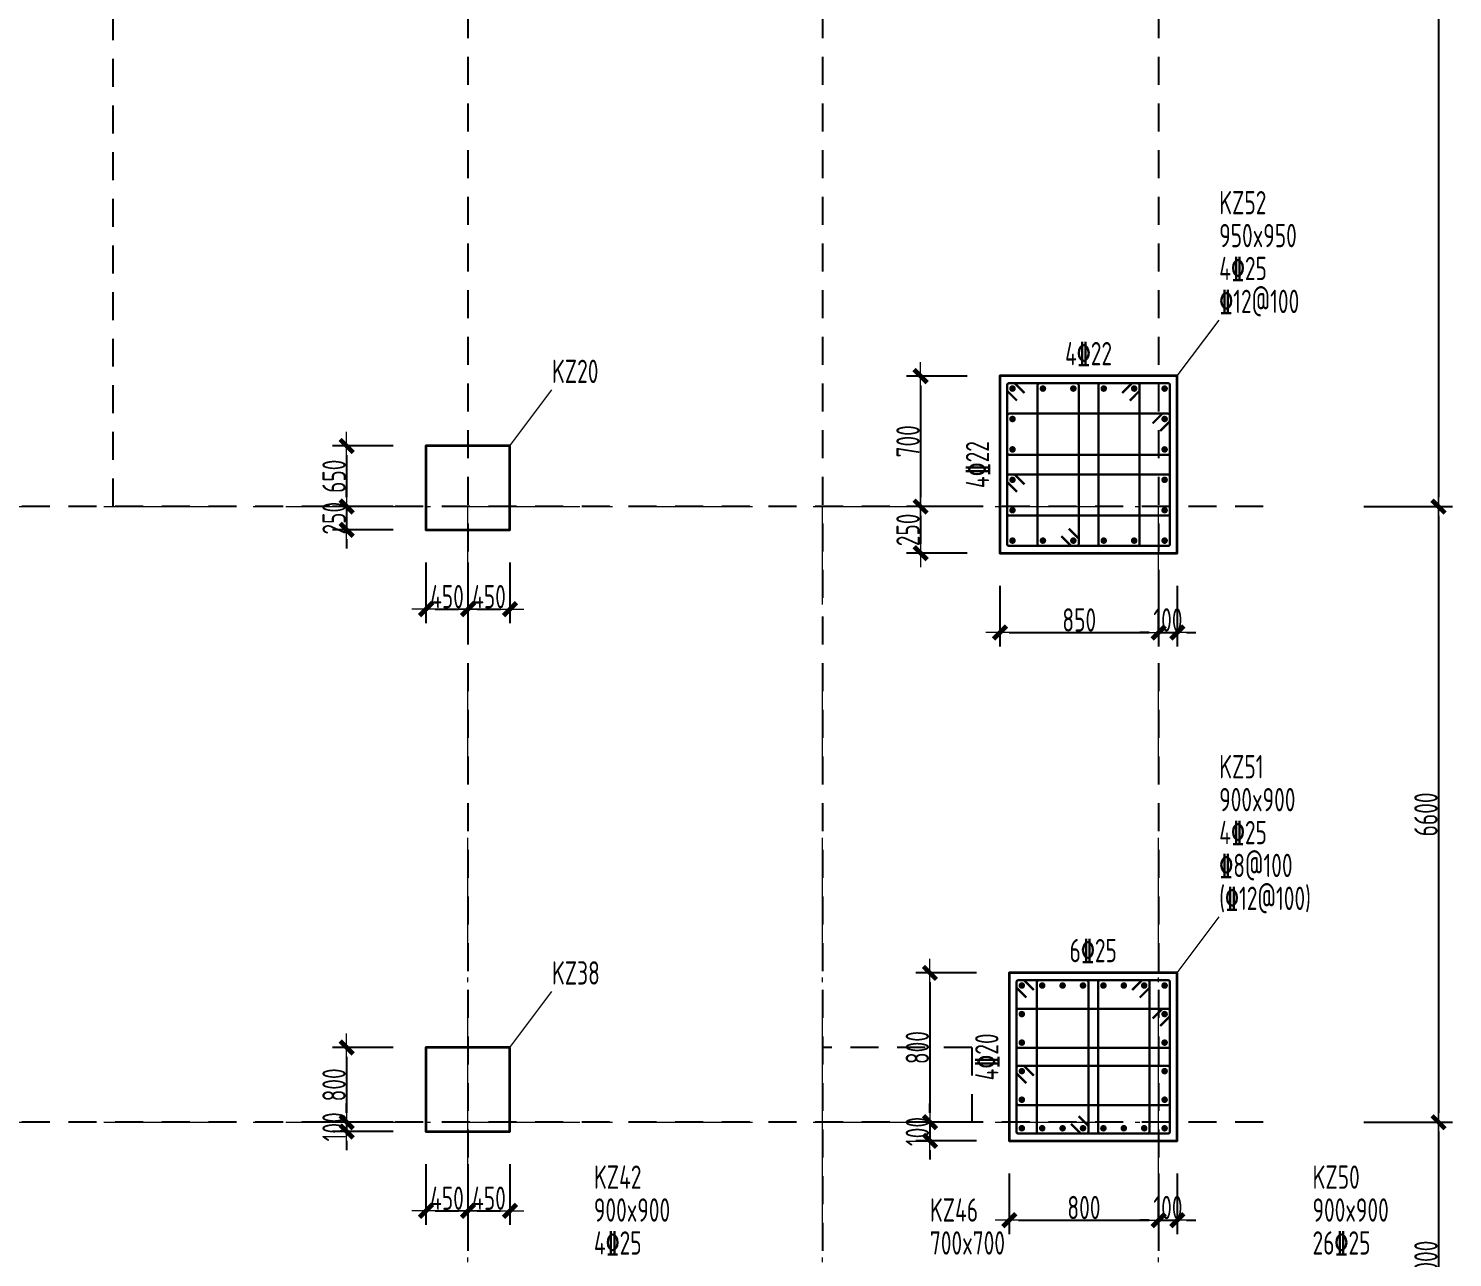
# Model space of a CAD drawing. Header units: millimetres. Extents: x 539196 to 807275, y 431843 to 1156631.
# Drawn here: x 637759 to 653018, y 796708 to 809885 of the extents above; entities that cross this region are included whole.
import ezdxf
from ezdxf.enums import TextEntityAlignment as Align

# ---------------------------------------------------------------- set-up
doc = ezdxf.new("R2010")
doc.units = ezdxf.units.MM
doc.header["$MEASUREMENT"] = 0
for name, pattern in [('DOTE', [2.42, 2, -0.2, 0.02, -0.2]), ('点划线', [1850, 1200, -300, 50, -300]), ('虚线', [500, 300, -200])]:
    doc.linetypes.add(name, pattern=pattern)
doc.layers.add('DOTE', color=1, linetype='DOTE')
for name, color, linetype, lineweight in [('柱原位标注', 7, 'Continuous', 18), ('柱尺寸标注', 3, 'Continuous', 18), ('柱标注引线', 2, 'Continuous', 18), ('柱箍筋', 1, 'Continuous', 25), ('柱纵筋', 1, 'Continuous', 70), ('柱集中标注', 2, 'Continuous', 18), ('砼柱', 2, 'Continuous', 35), ('网格', 9, '点划线', 18), ('轴线标注', 3, 'Continuous', 18)]:
    doc.layers.add(name, color=color, linetype=linetype, lineweight=lineweight)
doc.styles.add('样式 1_yjk_yjk_yjk', font='yjkeng.shx', dxfattribs={"width": 0.7, "bigfont": 'yjkchn.shx'})
doc.dimstyles.new('盈建科结构_yjk_yjk_yjk', dxfattribs={"dimscale": 100, "dimtxt": 2.5, "dimasz": 1, "dimexe": 1.5, "dimexo": 0.625, "dimgap": 0.1, "dimtad": 1, "dimdec": 0, "dimrnd": 1, "dimzin": 0, "dimdsep": 46, "dimtxsty": '样式 1_yjk_yjk_yjk', "dimblk": '_yjkbk', "dimblk1": 'ARCHTICK', "dimblk2": 'ARCHTICK', "dimcen": 0.09, "dimadec": 0, "dimazin": 0, "dimtfac": 1, "dimtdec": 4, "dimtix": 1, "dimtmove": 2, "dimatfit": 3, "dimfxl": 0, "dimtolj": 1, "dimtzin": 0, "dimarcsym": 0})

# ---------------------------------------------------------------- blocks, each defined once
blk = doc.blocks.new('_yjkbk')
blk.add_line((-1, 0), (1.5, 0))
blk.add_lwpolyline([(-0.7, -0.7, 0.5, 0.5, 0), (0.7, 0.7, 0.5, 0.5, 0)], format="xyseb")
blk = doc.blocks.new('*D1168')
at = {"layer": 'Defpoints', "color": 0}
for p in [(642018, 804509), (642468, 804509), (642468, 803659)]:
    blk.add_point(p, dxfattribs=at)
at = {"layer": '柱尺寸标注', "color": 0, "lineweight": -2}
for p, q in [((642018, 804159), (642018, 803509)), ((642468, 804159), (642468, 803509)), ((642118, 803659), (642368, 803659))]:
    blk.add_line(p, q, dxfattribs=at)
at = {"layer": '柱尺寸标注', "color": 0, "lineweight": -2, "xscale": 100, "yscale": 100, "zscale": 100, "rotation": 180}
blk.add_blockref('_yjkbk', (642018, 803659), dxfattribs=at)
at = {"layer": '柱尺寸标注', "color": 0, "lineweight": -2, "xscale": 100, "yscale": 100, "zscale": 100}
blk.add_blockref('_yjkbk', (642468, 803659), dxfattribs=at)
at = {"layer": '柱尺寸标注', "color": 0, "insert": (642243, 803794), "char_height": 250, "attachment_point": 5, "style": '样式 1_yjk_yjk_yjk'}
blk.add_mtext('\\A1;450', dxfattribs=at)
blk = doc.blocks.new('_ARCHTICK')
at = {"color": 0, "linetype": 'ByBlock', "const_width": 0.15}
blk.add_lwpolyline([(-0.5, -0.5), (0.5, 0.5)], dxfattribs=at)
blk = doc.blocks.new('*D1169')
at = {"layer": 'Defpoints', "color": 0}
for p in [(642468, 804509), (642918, 804509), (642918, 803659)]:
    blk.add_point(p, dxfattribs=at)
at = {"layer": '柱尺寸标注', "color": 0, "lineweight": -2}
for p, q in [((642468, 804159), (642468, 803509)), ((642918, 804159), (642918, 803509)), ((642568, 803659), (642818, 803659))]:
    blk.add_line(p, q, dxfattribs=at)
at = {"layer": '柱尺寸标注', "color": 0, "lineweight": -2, "xscale": 100, "yscale": 100, "zscale": 100, "rotation": 180}
blk.add_blockref('_yjkbk', (642468, 803659), dxfattribs=at)
at = {"layer": '柱尺寸标注', "color": 0, "lineweight": -2, "xscale": 100, "yscale": 100, "zscale": 100}
blk.add_blockref('_yjkbk', (642918, 803659), dxfattribs=at)
at = {"layer": '柱尺寸标注', "color": 0, "insert": (642693, 803794), "char_height": 250, "attachment_point": 5, "style": '样式 1_yjk_yjk_yjk'}
blk.add_mtext('\\A1;450', dxfattribs=at)
blk = doc.blocks.new('*D1170')
at = {"layer": 'Defpoints', "color": 0}
for p in [(642018, 805409), (641168, 804759), (642018, 804759)]:
    blk.add_point(p, dxfattribs=at)
at = {"layer": '柱尺寸标注', "color": 0, "lineweight": -2}
for p, q in [((641668, 805409), (641018, 805409)), ((641168, 805309), (641168, 804859)), ((641668, 804759), (641018, 804759))]:
    blk.add_line(p, q, dxfattribs=at)
at = {"layer": '柱尺寸标注', "color": 0, "lineweight": -2, "xscale": 100, "yscale": 100, "zscale": 100}
for p, rotation in [((641168, 805409), 90), ((641168, 804759), 270)]:
    blk.add_blockref('_yjkbk', p, dxfattribs=dict(at, rotation=rotation))
at = {"layer": '柱尺寸标注', "color": 0, "insert": (641033, 805084), "char_height": 250, "attachment_point": 5, "rotation": 90, "style": '样式 1_yjk_yjk_yjk'}
blk.add_mtext('\\A1;650', dxfattribs=at)
blk = doc.blocks.new('*D1171')
at = {"layer": 'Defpoints', "color": 0}
for p in [(642018, 804759), (641168, 804509), (642018, 804509)]:
    blk.add_point(p, dxfattribs=at)
at = {"layer": '柱尺寸标注', "color": 0, "lineweight": -2}
for p, q in [((641168, 804859), (641168, 804959)), ((641668, 804759), (641018, 804759)), ((641168, 804759), (641168, 804509)), ((641668, 804509), (641018, 804509)), ((641168, 804409), (641168, 804309))]:
    blk.add_line(p, q, dxfattribs=at)
at = {"layer": '柱尺寸标注', "color": 0, "lineweight": -2, "xscale": 100, "yscale": 100, "zscale": 100}
for p, rotation in [((641168, 804759), 270), ((641168, 804509), 90)]:
    blk.add_blockref('_yjkbk', p, dxfattribs=dict(at, rotation=rotation))
at = {"layer": '柱尺寸标注', "color": 0, "insert": (641033, 804634), "char_height": 250, "attachment_point": 5, "rotation": 90, "style": '样式 1_yjk_yjk_yjk'}
blk.add_mtext('\\A1;250', dxfattribs=at)
blk = doc.blocks.new('*D1172')
at = {"layer": 'Defpoints', "color": 0}
for p in [(642018, 798059), (642468, 798059), (642468, 797209)]:
    blk.add_point(p, dxfattribs=at)
at = {"layer": '柱尺寸标注', "color": 0, "lineweight": -2}
for p, q in [((642018, 797709), (642018, 797059)), ((642468, 797709), (642468, 797059)), ((642118, 797209), (642368, 797209))]:
    blk.add_line(p, q, dxfattribs=at)
at = {"layer": '柱尺寸标注', "color": 0, "lineweight": -2, "xscale": 100, "yscale": 100, "zscale": 100, "rotation": 180}
blk.add_blockref('_yjkbk', (642018, 797209), dxfattribs=at)
at = {"layer": '柱尺寸标注', "color": 0, "lineweight": -2, "xscale": 100, "yscale": 100, "zscale": 100}
blk.add_blockref('_yjkbk', (642468, 797209), dxfattribs=at)
at = {"layer": '柱尺寸标注', "color": 0, "insert": (642243, 797344), "char_height": 250, "attachment_point": 5, "style": '样式 1_yjk_yjk_yjk'}
blk.add_mtext('\\A1;450', dxfattribs=at)
blk = doc.blocks.new('*D1173')
at = {"layer": 'Defpoints', "color": 0}
for p in [(642468, 798059), (642918, 798059), (642918, 797209)]:
    blk.add_point(p, dxfattribs=at)
at = {"layer": '柱尺寸标注', "color": 0, "lineweight": -2}
for p, q in [((642468, 797709), (642468, 797059)), ((642918, 797709), (642918, 797059)), ((642568, 797209), (642818, 797209))]:
    blk.add_line(p, q, dxfattribs=at)
at = {"layer": '柱尺寸标注', "color": 0, "lineweight": -2, "xscale": 100, "yscale": 100, "zscale": 100, "rotation": 180}
blk.add_blockref('_yjkbk', (642468, 797209), dxfattribs=at)
at = {"layer": '柱尺寸标注', "color": 0, "lineweight": -2, "xscale": 100, "yscale": 100, "zscale": 100}
blk.add_blockref('_yjkbk', (642918, 797209), dxfattribs=at)
at = {"layer": '柱尺寸标注', "color": 0, "insert": (642693, 797344), "char_height": 250, "attachment_point": 5, "style": '样式 1_yjk_yjk_yjk'}
blk.add_mtext('\\A1;450', dxfattribs=at)
blk = doc.blocks.new('*D1174')
at = {"layer": 'Defpoints', "color": 0}
for p in [(642018, 798959), (641168, 798159), (642018, 798159)]:
    blk.add_point(p, dxfattribs=at)
at = {"layer": '柱尺寸标注', "color": 0, "lineweight": -2}
for p, q in [((641668, 798959), (641018, 798959)), ((641168, 798859), (641168, 798259)), ((641668, 798159), (641018, 798159))]:
    blk.add_line(p, q, dxfattribs=at)
at = {"layer": '柱尺寸标注', "color": 0, "lineweight": -2, "xscale": 100, "yscale": 100, "zscale": 100}
for p, rotation in [((641168, 798959), 90), ((641168, 798159), 270)]:
    blk.add_blockref('_yjkbk', p, dxfattribs=dict(at, rotation=rotation))
at = {"layer": '柱尺寸标注', "color": 0, "insert": (641033, 798559), "char_height": 250, "attachment_point": 5, "rotation": 90, "style": '样式 1_yjk_yjk_yjk'}
blk.add_mtext('\\A1;800', dxfattribs=at)
blk = doc.blocks.new('*D1175')
at = {"layer": 'Defpoints', "color": 0}
for p in [(641168, 798059), (642018, 798159), (642018, 798059)]:
    blk.add_point(p, dxfattribs=at)
at = {"layer": '柱尺寸标注', "color": 0, "lineweight": -2}
for p, q in [((641168, 798259), (641168, 798359)), ((641668, 798159), (641018, 798159)), ((641668, 798059), (641018, 798059)), ((641168, 798159), (641168, 798059)), ((641168, 797959), (641168, 797859))]:
    blk.add_line(p, q, dxfattribs=at)
at = {"layer": '柱尺寸标注', "color": 0, "lineweight": -2, "xscale": 100, "yscale": 100, "zscale": 100}
for p, rotation in [((641168, 798159), 270), ((641168, 798059), 90)]:
    blk.add_blockref('_yjkbk', p, dxfattribs=dict(at, rotation=rotation))
at = {"layer": '柱尺寸标注', "color": 0, "insert": (641033, 798109), "char_height": 250, "attachment_point": 5, "rotation": 90, "style": '样式 1_yjk_yjk_yjk'}
blk.add_mtext('\\A1;100', dxfattribs=at)
blk = doc.blocks.new('*D1256')
at = {"layer": 'Defpoints', "color": 0}
for p in [(648168, 804259), (649868, 804259), (649868, 803409)]:
    blk.add_point(p, dxfattribs=at)
at = {"layer": '柱尺寸标注', "color": 0, "lineweight": -2}
for p, q in [((648168, 803909), (648168, 803259)), ((649868, 803909), (649868, 803259)), ((648268, 803409), (649768, 803409))]:
    blk.add_line(p, q, dxfattribs=at)
at = {"layer": '柱尺寸标注', "color": 0, "lineweight": -2, "xscale": 100, "yscale": 100, "zscale": 100, "rotation": 180}
blk.add_blockref('_yjkbk', (648168, 803409), dxfattribs=at)
at = {"layer": '柱尺寸标注', "color": 0, "lineweight": -2, "xscale": 100, "yscale": 100, "zscale": 100}
blk.add_blockref('_yjkbk', (649868, 803409), dxfattribs=at)
at = {"layer": '柱尺寸标注', "color": 0, "insert": (649018, 803544), "char_height": 250, "attachment_point": 5, "style": '样式 1_yjk_yjk_yjk'}
blk.add_mtext('\\A1;850', dxfattribs=at)
blk = doc.blocks.new('*D1257')
at = {"layer": 'Defpoints', "color": 0}
for p in [(649868, 804259), (650068, 804259), (650068, 803409)]:
    blk.add_point(p, dxfattribs=at)
at = {"layer": '柱尺寸标注', "color": 0, "lineweight": -2}
for p, q in [((649868, 803909), (649868, 803259)), ((650068, 803909), (650068, 803259)), ((649768, 803409), (649668, 803409)), ((649868, 803409), (650068, 803409)), ((650168, 803409), (650268, 803409))]:
    blk.add_line(p, q, dxfattribs=at)
at = {"layer": '柱尺寸标注', "color": 0, "lineweight": -2, "xscale": 100, "yscale": 100, "zscale": 100}
blk.add_blockref('_yjkbk', (649868, 803409), dxfattribs=at)
at = {"layer": '柱尺寸标注', "color": 0, "lineweight": -2, "xscale": 100, "yscale": 100, "zscale": 100, "rotation": 180}
blk.add_blockref('_yjkbk', (650068, 803409), dxfattribs=at)
at = {"layer": '柱尺寸标注', "color": 0, "insert": (649968, 803544), "char_height": 250, "attachment_point": 5, "style": '样式 1_yjk_yjk_yjk'}
blk.add_mtext('\\A1;100', dxfattribs=at)
blk = doc.blocks.new('*D1258')
at = {"layer": 'Defpoints', "color": 0}
for p in [(648168, 806159), (647318, 804759), (648168, 804759)]:
    blk.add_point(p, dxfattribs=at)
at = {"layer": '柱尺寸标注', "color": 0, "lineweight": -2}
for p, q in [((647818, 806159), (647168, 806159)), ((647318, 806059), (647318, 804859)), ((647818, 804759), (647168, 804759))]:
    blk.add_line(p, q, dxfattribs=at)
at = {"layer": '柱尺寸标注', "color": 0, "lineweight": -2, "xscale": 100, "yscale": 100, "zscale": 100}
for p, rotation in [((647318, 806159), 90), ((647318, 804759), 270)]:
    blk.add_blockref('_yjkbk', p, dxfattribs=dict(at, rotation=rotation))
at = {"layer": '柱尺寸标注', "color": 0, "insert": (647183, 805459), "char_height": 250, "attachment_point": 5, "rotation": 90, "style": '样式 1_yjk_yjk_yjk'}
blk.add_mtext('\\A1;700', dxfattribs=at)
blk = doc.blocks.new('*D1259')
at = {"layer": 'Defpoints', "color": 0}
for p in [(648168, 804759), (647318, 804259), (648168, 804259)]:
    blk.add_point(p, dxfattribs=at)
at = {"layer": '柱尺寸标注', "color": 0, "lineweight": -2}
for p, q in [((647818, 804759), (647168, 804759)), ((647318, 804659), (647318, 804359)), ((647818, 804259), (647168, 804259))]:
    blk.add_line(p, q, dxfattribs=at)
at = {"layer": '柱尺寸标注', "color": 0, "lineweight": -2, "xscale": 100, "yscale": 100, "zscale": 100}
for p, rotation in [((647318, 804759), 90), ((647318, 804259), 270)]:
    blk.add_blockref('_yjkbk', p, dxfattribs=dict(at, rotation=rotation))
at = {"layer": '柱尺寸标注', "color": 0, "insert": (647183, 804509), "char_height": 250, "attachment_point": 5, "rotation": 90, "style": '样式 1_yjk_yjk_yjk'}
blk.add_mtext('\\A1;250', dxfattribs=at)
blk = doc.blocks.new('*D1260')
at = {"layer": 'Defpoints', "color": 0}
for p in [(648268, 797959), (649868, 797959), (649868, 797109)]:
    blk.add_point(p, dxfattribs=at)
at = {"layer": '柱尺寸标注', "color": 0, "lineweight": -2}
for p, q in [((648268, 797609), (648268, 796959)), ((649868, 797609), (649868, 796959)), ((648368, 797109), (649768, 797109))]:
    blk.add_line(p, q, dxfattribs=at)
at = {"layer": '柱尺寸标注', "color": 0, "lineweight": -2, "xscale": 100, "yscale": 100, "zscale": 100, "rotation": 180}
blk.add_blockref('_yjkbk', (648268, 797109), dxfattribs=at)
at = {"layer": '柱尺寸标注', "color": 0, "lineweight": -2, "xscale": 100, "yscale": 100, "zscale": 100}
blk.add_blockref('_yjkbk', (649868, 797109), dxfattribs=at)
at = {"layer": '柱尺寸标注', "color": 0, "insert": (649068, 797244), "char_height": 250, "attachment_point": 5, "style": '样式 1_yjk_yjk_yjk'}
blk.add_mtext('\\A1;800', dxfattribs=at)
blk = doc.blocks.new('*D1261')
at = {"layer": 'Defpoints', "color": 0}
for p in [(649868, 797959), (650068, 797959), (650068, 797109)]:
    blk.add_point(p, dxfattribs=at)
at = {"layer": '柱尺寸标注', "color": 0, "lineweight": -2}
for p, q in [((649868, 797609), (649868, 796959)), ((650068, 797609), (650068, 796959)), ((649768, 797109), (649668, 797109)), ((649868, 797109), (650068, 797109)), ((650168, 797109), (650268, 797109))]:
    blk.add_line(p, q, dxfattribs=at)
at = {"layer": '柱尺寸标注', "color": 0, "lineweight": -2, "xscale": 100, "yscale": 100, "zscale": 100}
blk.add_blockref('_yjkbk', (649868, 797109), dxfattribs=at)
at = {"layer": '柱尺寸标注', "color": 0, "lineweight": -2, "xscale": 100, "yscale": 100, "zscale": 100, "rotation": 180}
blk.add_blockref('_yjkbk', (650068, 797109), dxfattribs=at)
at = {"layer": '柱尺寸标注', "color": 0, "insert": (649968, 797244), "char_height": 250, "attachment_point": 5, "style": '样式 1_yjk_yjk_yjk'}
blk.add_mtext('\\A1;100', dxfattribs=at)
blk = doc.blocks.new('*D1262')
at = {"layer": 'Defpoints', "color": 0}
for p in [(648268, 799759), (647418, 798159), (648268, 798159)]:
    blk.add_point(p, dxfattribs=at)
at = {"layer": '柱尺寸标注', "color": 0, "lineweight": -2}
for p, q in [((647918, 799759), (647268, 799759)), ((647418, 799659), (647418, 798259)), ((647918, 798159), (647268, 798159))]:
    blk.add_line(p, q, dxfattribs=at)
at = {"layer": '柱尺寸标注', "color": 0, "lineweight": -2, "xscale": 100, "yscale": 100, "zscale": 100}
for p, rotation in [((647418, 799759), 90), ((647418, 798159), 270)]:
    blk.add_blockref('_yjkbk', p, dxfattribs=dict(at, rotation=rotation))
at = {"layer": '柱尺寸标注', "color": 0, "insert": (647283, 798959), "char_height": 250, "attachment_point": 5, "rotation": 90, "style": '样式 1_yjk_yjk_yjk'}
blk.add_mtext('\\A1;800', dxfattribs=at)
blk = doc.blocks.new('*D1263')
at = {"layer": 'Defpoints', "color": 0}
for p in [(648268, 798159), (647418, 797959), (648268, 797959)]:
    blk.add_point(p, dxfattribs=at)
at = {"layer": '柱尺寸标注', "color": 0, "lineweight": -2}
for p, q in [((647418, 798259), (647418, 798359)), ((647918, 798159), (647268, 798159)), ((647418, 798159), (647418, 797959)), ((647918, 797959), (647268, 797959)), ((647418, 797859), (647418, 797759))]:
    blk.add_line(p, q, dxfattribs=at)
at = {"layer": '柱尺寸标注', "color": 0, "lineweight": -2, "xscale": 100, "yscale": 100, "zscale": 100}
for p, rotation in [((647418, 798159), 270), ((647418, 797959), 90)]:
    blk.add_blockref('_yjkbk', p, dxfattribs=dict(at, rotation=rotation))
at = {"layer": '柱尺寸标注', "color": 0, "insert": (647283, 798059), "char_height": 250, "attachment_point": 5, "rotation": 90, "style": '样式 1_yjk_yjk_yjk'}
blk.add_mtext('\\A1;100', dxfattribs=at)
blk = doc.blocks.new('*D1299')
at = {"layer": 'Defpoints', "color": 0}
for p in [(649868, 825759), (649868, 804759), (652868, 804759)]:
    blk.add_point(p, dxfattribs=at)
at = {"layer": '轴线标注', "color": 0, "lineweight": -2}
for p, q in [((652068, 825759), (653018, 825759)), ((652868, 825659), (652868, 804859)), ((652068, 804759), (653018, 804759))]:
    blk.add_line(p, q, dxfattribs=at)
at = {"layer": '轴线标注', "color": 0, "lineweight": -2, "xscale": 100, "yscale": 100, "zscale": 100}
for p, rotation in [((652868, 825759), 90), ((652868, 804759), 270)]:
    blk.add_blockref('_yjkbk', p, dxfattribs=dict(at, rotation=rotation))
at = {"layer": '轴线标注', "color": 0, "insert": (652733, 815259), "char_height": 250, "attachment_point": 5, "rotation": 90, "style": '样式 1_yjk_yjk_yjk'}
blk.add_mtext('\\A1;21000', dxfattribs=at)
blk = doc.blocks.new('*D1301')
at = {"layer": 'Defpoints', "color": 0}
for p in [(649868, 804759), (649868, 798159), (652868, 798159)]:
    blk.add_point(p, dxfattribs=at)
at = {"layer": '轴线标注', "color": 0, "lineweight": -2}
for p, q in [((652068, 804759), (653018, 804759)), ((652868, 804659), (652868, 798259)), ((652068, 798159), (653018, 798159))]:
    blk.add_line(p, q, dxfattribs=at)
at = {"layer": '轴线标注', "color": 0, "lineweight": -2, "xscale": 100, "yscale": 100, "zscale": 100}
for p, rotation in [((652868, 804759), 90), ((652868, 798159), 270)]:
    blk.add_blockref('_yjkbk', p, dxfattribs=dict(at, rotation=rotation))
at = {"layer": '轴线标注', "color": 0, "insert": (652733, 801459), "char_height": 250, "attachment_point": 5, "rotation": 90, "style": '样式 1_yjk_yjk_yjk'}
blk.add_mtext('\\A1;6600', dxfattribs=at)
blk = doc.blocks.new('*D1303')
at = {"layer": 'Defpoints', "color": 0}
for p in [(649868, 798159), (649868, 795159), (652868, 795159)]:
    blk.add_point(p, dxfattribs=at)
at = {"layer": '轴线标注', "color": 0, "lineweight": -2}
for p, q in [((652068, 798159), (653018, 798159)), ((652868, 798059), (652868, 795259)), ((652068, 795159), (653018, 795159))]:
    blk.add_line(p, q, dxfattribs=at)
at = {"layer": '轴线标注', "color": 0, "lineweight": -2, "xscale": 100, "yscale": 100, "zscale": 100}
for p, rotation in [((652868, 798159), 90), ((652868, 795159), 270)]:
    blk.add_blockref('_yjkbk', p, dxfattribs=dict(at, rotation=rotation))
at = {"layer": '轴线标注', "color": 0, "insert": (652733, 796659), "char_height": 250, "attachment_point": 5, "rotation": 90, "style": '样式 1_yjk_yjk_yjk'}
blk.add_mtext('\\A1;3000', dxfattribs=at)
blk = doc.blocks.new('jzzw')
at = {"layer": 'DOTE', "color": 1, "linetype": '虚线'}
for p, q in [((940186, 852149), (940186, 890469)), ((943986, 890469), (943986, 834829)), ((947786, 890469), (947786, 834829)), ((951386, 890469), (951386, 834829)), ((952506, 852149), (912186, 852149)), ((949386, 846349), (947786, 846349)), ((949386, 846349), (949386, 845549)), ((952506, 845549), (911886, 845549)), ((952506, 845549), (911886, 845549))]:
    blk.add_line(p, q, dxfattribs=at)

msp = doc.modelspace()

# ---------------------------------------------------------------- linework, layer by layer
at = {"layer": '柱标注引线'}
for p, q in [((650067.6, 806159.2), (650517.6, 806759.2)), ((642917.6, 805409.2), (643367.6, 806009.2)), ((650067.6, 799759.2), (650517.6, 800359.2)), ((642917.6, 798959.2), (643367.6, 799559.2))]:
    msp.add_line(p, q, dxfattribs=at)
at = {"layer": '柱箍筋', "const_width": 25}
for points in [[(648431.6, 805976.5), (648333.4, 806074.8, 0.1989124), (648316.6, 806081.7), (648268.8, 806081.7, 0.4142136), (648245.1, 806058), (648245.1, 804360.5, 0.4142136), (648268.8, 804336.7), (649966.3, 804336.7, 0.4142136), (649990.1, 804360.5), (649990.1, 806058, 0.4142136), (649966.3, 806081.7), (648268.8, 806081.7, 0.4142136), (648245.1, 806058), (648245.1, 806010.2, 0.1989124), (648252, 805993.5), (648350.3, 805895.2)], [(648825.5, 804442), (648923.8, 804343.7, 0.1989124), (648940.6, 804336.7), (648988.3, 804336.7, 0.4142136), (649012.1, 804360.5), (649012.1, 806058, 0.4142136), (648988.3, 806081.7), (648594.8, 806081.7, 0.4142136), (648571.1, 806058), (648571.1, 804360.5, 0.4142136), (648594.8, 804336.7), (648988.3, 804336.7, 0.4142136), (649012.1, 804360.5), (649012.1, 804408.2, 0.1989124), (649005.1, 804425), (648906.9, 804523.3)], [(649477.5, 805976.5), (649575.8, 806074.8, -0.1989124), (649592.6, 806081.7), (649640.3, 806081.7, -0.4142136), (649664.1, 806058), (649664.1, 804360.5, -0.4142136), (649640.3, 804336.7), (649246.8, 804336.7, -0.4142136), (649223.1, 804360.5), (649223.1, 806058, -0.4142136), (649246.8, 806081.7), (649640.3, 806081.7, -0.4142136), (649664.1, 806058), (649664.1, 806010.2, -0.1989124), (649657.1, 805993.5), (649558.9, 805895.2)], [(649884.9, 805569.2), (649983.1, 805667.5, 0.1989124), (649990.1, 805684.2), (649990.1, 805732, 0.4142136), (649966.3, 805755.7), (648268.8, 805755.7, 0.4142136), (648245.1, 805732), (648245.1, 805338.5, 0.4142136), (648268.8, 805314.7), (649966.3, 805314.7, 0.4142136), (649990.1, 805338.5), (649990.1, 805732, 0.4142136), (649966.3, 805755.7), (649918.6, 805755.7, 0.1989124), (649901.8, 805748.8), (649803.5, 805650.5)], [(648350.3, 804917.2), (648252, 805015.5, -0.1989124), (648245.1, 805032.2), (648245.1, 805080, -0.4142136), (648268.8, 805103.7), (649966.3, 805103.7, -0.4142136), (649990.1, 805080), (649990.1, 804686.5, -0.4142136), (649966.3, 804662.7), (648268.8, 804662.7, -0.4142136), (648245.1, 804686.5), (648245.1, 805080, -0.4142136), (648268.8, 805103.7), (648316.6, 805103.7, -0.1989124), (648333.4, 805096.8), (648431.6, 804998.5)], [(648531.6, 799576.5), (648433.4, 799674.8, 0.1989124), (648416.6, 799681.7), (648368.8, 799681.7, 0.4142136), (648345.1, 799658), (648345.1, 798060.5, 0.4142136), (648368.8, 798036.7), (649966.3, 798036.7, 0.4142136), (649990.1, 798060.5), (649990.1, 799658, 0.4142136), (649966.3, 799681.7), (648368.8, 799681.7, 0.4142136), (648345.1, 799658), (648345.1, 799610.2, 0.1989124), (648352, 799593.5), (648450.3, 799495.2)], [(648929.3, 798142), (649027.5, 798043.7, 0.1989124), (649044.3, 798036.7), (649092.1, 798036.7, 0.4142136), (649115.8, 798060.5), (649115.8, 799658, 0.4142136), (649092.1, 799681.7), (648587.4, 799681.7, 0.4142136), (648563.7, 799658), (648563.7, 798060.5, 0.4142136), (648587.4, 798036.7), (649092.1, 798036.7, 0.4142136), (649115.8, 798060.5), (649115.8, 798108.2, 0.1989124), (649108.8, 798125), (649010.6, 798223.3)], [(649585, 799576.5), (649683.2, 799674.8, -0.1989124), (649700, 799681.7), (649747.8, 799681.7, -0.4142136), (649771.5, 799658), (649771.5, 798060.5, -0.4142136), (649747.8, 798036.7), (649243.1, 798036.7, -0.4142136), (649219.4, 798060.5), (649219.4, 799658, -0.4142136), (649243.1, 799681.7), (649747.8, 799681.7, -0.4142136), (649771.5, 799658), (649771.5, 799610.2, -0.1989124), (649764.6, 799593.5), (649666.3, 799495.2)], [(649884.9, 799189.2), (649983.1, 799287.5, 0.1989124), (649990.1, 799304.2), (649990.1, 799352, 0.4142136), (649966.3, 799375.7), (648368.8, 799375.7, 0.4142136), (648345.1, 799352), (648345.1, 798978.5, 0.4142136), (648368.8, 798954.7), (649966.3, 798954.7, 0.4142136), (649990.1, 798978.5), (649990.1, 799352, 0.4142136), (649966.3, 799375.7), (649918.6, 799375.7, 0.1989124), (649901.8, 799368.8), (649803.5, 799270.5)], [(648450.3, 798577.2), (648352, 798675.5, -0.1989124), (648345.1, 798692.2), (648345.1, 798740, -0.4142136), (648368.8, 798763.7), (649966.3, 798763.7, -0.4142136), (649990.1, 798740), (649990.1, 798366.5, -0.4142136), (649966.3, 798342.7), (648368.8, 798342.7, -0.4142136), (648345.1, 798366.5), (648345.1, 798740, -0.4142136), (648368.8, 798763.7), (648416.6, 798763.7, -0.1989124), (648433.4, 798756.8), (648531.6, 798658.5)]]:
    msp.add_lwpolyline(points, format="xyb", dxfattribs=at)
at = {"layer": '柱纵筋', "const_width": 35}
for points in [[(648320.1, 806024.2, 1), (648285.1, 806024.2, 1)], [(648646.1, 806024.2, 1), (648611.1, 806024.2, 1)], [(648972.1, 806024.2, 1), (648937.1, 806024.2, 1)], [(649298.1, 806024.2, 1), (649263.1, 806024.2, 1)], [(649624.1, 806024.2, 1), (649589.1, 806024.2, 1)], [(649950.1, 806024.2, 1), (649915.1, 806024.2, 1)], [(648320.1, 805698.2, 1), (648285.1, 805698.2, 1)], [(649950.1, 805698.2, 1), (649915.1, 805698.2, 1)], [(648320.1, 805372.2, 1), (648285.1, 805372.2, 1)], [(649950.1, 805372.2, 1), (649915.1, 805372.2, 1)], [(648320.1, 805046.2, 1), (648285.1, 805046.2, 1)], [(649950.1, 805046.2, 1), (649915.1, 805046.2, 1)], [(648320.1, 804720.2, 1), (648285.1, 804720.2, 1)], [(649950.1, 804720.2, 1), (649915.1, 804720.2, 1)], [(648320.1, 804394.2, 1), (648285.1, 804394.2, 1)], [(648646.1, 804394.2, 1), (648611.1, 804394.2, 1)], [(648972.1, 804394.2, 1), (648937.1, 804394.2, 1)], [(649298.1, 804394.2, 1), (649263.1, 804394.2, 1)], [(649624.1, 804394.2, 1), (649589.1, 804394.2, 1)], [(649950.1, 804394.2, 1), (649915.1, 804394.2, 1)], [(648420.1, 799624.2, 1), (648385.1, 799624.2, 1)], [(648638.7, 799624.2, 1), (648603.7, 799624.2, 1)], [(648857.2, 799624.2, 1), (648822.2, 799624.2, 1)], [(649075.8, 799624.2, 1), (649040.8, 799624.2, 1)], [(649294.4, 799624.2, 1), (649259.4, 799624.2, 1)], [(649512.9, 799624.2, 1), (649477.9, 799624.2, 1)], [(649731.5, 799624.2, 1), (649696.5, 799624.2, 1)], [(649950.1, 799624.2, 1), (649915.1, 799624.2, 1)], [(648420.1, 799318.2, 1), (648385.1, 799318.2, 1)], [(649950.1, 799318.2, 1), (649915.1, 799318.2, 1)], [(648420.1, 799012.2, 1), (648385.1, 799012.2, 1)], [(649950.1, 799012.2, 1), (649915.1, 799012.2, 1)], [(648420.1, 798706.2, 1), (648385.1, 798706.2, 1)], [(649950.1, 798706.2, 1), (649915.1, 798706.2, 1)], [(648420.1, 798400.2, 1), (648385.1, 798400.2, 1)], [(649950.1, 798400.2, 1), (649915.1, 798400.2, 1)], [(648420.1, 798094.2, 1), (648385.1, 798094.2, 1)], [(648638.7, 798094.2, 1), (648603.7, 798094.2, 1)], [(648857.2, 798094.2, 1), (648822.2, 798094.2, 1)], [(649075.8, 798094.2, 1), (649040.8, 798094.2, 1)], [(649294.4, 798094.2, 1), (649259.4, 798094.2, 1)], [(649512.9, 798094.2, 1), (649477.9, 798094.2, 1)], [(649731.5, 798094.2, 1), (649696.5, 798094.2, 1)], [(649950.1, 798094.2, 1), (649915.1, 798094.2, 1)]]:
    msp.add_lwpolyline(points, format="xyb", close=True, dxfattribs=at)
at = {"layer": '砼柱'}
for points in [[(650067.6, 806159.2), (648167.6, 806159.2), (648167.6, 804259.2), (650067.6, 804259.2)], [(642917.6, 805409.2), (642017.6, 805409.2), (642017.6, 804509.2), (642917.6, 804509.2)], [(650067.6, 799759.2), (648267.6, 799759.2), (648267.6, 797959.2), (650067.6, 797959.2)], [(642917.6, 798959.2), (642017.6, 798959.2), (642017.6, 798059.2), (642917.6, 798059.2)]]:
    msp.add_lwpolyline(points, close=True, dxfattribs=at)
at = {"layer": '网格'}
for p, q in [((634867.6, 804759.2), (638667.6, 804759.2)), ((638667.6, 804759.2), (642467.6, 804759.2)), ((642467.6, 798159.2), (642467.6, 804759.2)), ((642467.6, 804759.2), (646267.6, 804759.2)), ((646267.6, 798159.2), (646267.6, 804759.2)), ((646267.6, 804759.2), (649867.6, 804759.2)), ((649867.6, 798159.2), (649867.6, 804759.2)), ((634867.6, 798159.2), (638667.6, 798159.2)), ((638667.6, 798159.2), (642467.6, 798159.2)), ((642467.6, 795159.2), (642467.6, 798159.2)), ((642467.6, 798159.2), (646267.6, 798159.2)), ((646267.6, 795159.2), (646267.6, 798159.2)), ((646267.6, 798159.2), (649867.6, 798159.2)), ((649867.6, 795159.2), (649867.6, 798159.2))]:
    msp.add_line(p, q, dxfattribs=at)

# ---------------------------------------------------------------- block references
msp.add_blockref('jzzw', (-301518.2, -47389.7))

# ---------------------------------------------------------------- texts
at = {"layer": '柱原位标注', "linetype": 'Continuous', "style": '样式 1_yjk_yjk_yjk', "width": 0.7}
for s, p in [('4\x8422', (649117.6, 806199.2)), ('6\x8425', (649167.6, 799799.2))]:
    msp.add_text(s, height=250, dxfattribs=at).set_placement(p, align=Align.BOTTOM_CENTER)
for s, p in [('4\x8422', (648127.6, 805209.2)), ('4\x8420', (648227.6, 798859.2))]:
    msp.add_text(s, height=250, rotation=90, dxfattribs=at).set_placement(p, align=Align.BOTTOM_CENTER)
at = {"layer": '柱集中标注', "linetype": 'Continuous', "style": '样式 1_yjk_yjk_yjk', "width": 0.7}
for s, p in [('KZ52', (650517.6, 807817.5)), ('950x950', (650517.6, 807464.7)), ('4\x8425', (650517.6, 807112)), ('\x8412@100', (650517.6, 806759.2)), ('KZ20', (643367.6, 806009.2)), ('KZ51', (650517.6, 801770.2)), ('900x900', (650517.6, 801417.5)), ('4\x8425', (650517.6, 801064.7)), ('\x848@100', (650517.6, 800712)), ('(\x8412@100)', (650517.6, 800359.2)), ('KZ38', (643367.6, 799559.2)), ('KZ42', (643817.6, 797370.2)), ('KZ50', (651517.6, 797370.2)), ('900x900', (643817.6, 797017.5)), ('KZ46', (647417.6, 797017.5)), ('900x900', (651517.6, 797017.5)), ('4\x8425', (643817.6, 796664.7)), ('700x700', (647417.6, 796664.7)), ('26\x8425', (651517.6, 796664.7))]:
    msp.add_text(s, height=250, dxfattribs=at).set_placement(p, align=Align.BOTTOM_LEFT)

# ---------------------------------------------------------------- dimensions: what is measured, and where the dimension line sits
at = {"layer": '柱尺寸标注'}
for p1, p2, override, picture, middle in [((648167.6, 806159.2), (648167.6, 804759.2), {"dimscale": 100, "dimtxt": 2.5, "dimasz": 1, "dimexe": 1.5, "dimexo": 3.5, "dimgap": 0.1, "dimtad": 1, "dimlfac": 0.5, "dimrnd": 5, "dimdle": 0, "dimfxlon": 0}, '*D1258', (647182.6, 805459.2)), ((642017.6, 805409.2), (642017.6, 804759.2), {"dimscale": 100, "dimtxt": 2.5, "dimasz": 1, "dimexe": 1.5, "dimexo": 3.5, "dimgap": 0.1, "dimtad": 1, "dimlfac": 1, "dimrnd": 5, "dimdle": 0, "dimfxlon": 0}, '*D1170', (641032.6, 805084.2)), ((642017.6, 804759.2), (642017.6, 804509.2), {"dimscale": 100, "dimtxt": 2.5, "dimasz": 1, "dimexe": 1.5, "dimexo": 3.5, "dimgap": 0.1, "dimtad": 1, "dimlfac": 1, "dimrnd": 5, "dimdle": 0, "dimfxlon": 0}, '*D1171', (641032.6, 804634.2)), ((648167.6, 804759.2), (648167.6, 804259.2), {"dimscale": 100, "dimtxt": 2.5, "dimasz": 1, "dimexe": 1.5, "dimexo": 3.5, "dimgap": 0.1, "dimtad": 1, "dimlfac": 0.5, "dimrnd": 5, "dimdle": 0, "dimfxlon": 0}, '*D1259', (647182.6, 804509.2)), ((642017.6, 804509.2), (642467.6, 804509.2), {"dimscale": 100, "dimtxt": 2.5, "dimasz": 1, "dimexe": 1.5, "dimexo": 3.5, "dimgap": 0.1, "dimtad": 1, "dimlfac": 1, "dimrnd": 5, "dimdle": 0, "dimfxlon": 0}, '*D1168', (642242.6, 803794.2)), ((642467.6, 804509.2), (642917.6, 804509.2), {"dimscale": 100, "dimtxt": 2.5, "dimasz": 1, "dimexe": 1.5, "dimexo": 3.5, "dimgap": 0.1, "dimtad": 1, "dimlfac": 1, "dimrnd": 5, "dimdle": 0, "dimfxlon": 0}, '*D1169', (642692.6, 803794.2)), ((648167.6, 804259.2), (649867.6, 804259.2), {"dimscale": 100, "dimtxt": 2.5, "dimasz": 1, "dimexe": 1.5, "dimexo": 3.5, "dimgap": 0.1, "dimtad": 1, "dimlfac": 0.5, "dimrnd": 5, "dimdle": 0, "dimfxlon": 0}, '*D1256', (649017.6, 803544.2)), ((649867.6, 804259.2), (650067.6, 804259.2), {"dimscale": 100, "dimtxt": 2.5, "dimasz": 1, "dimexe": 1.5, "dimexo": 3.5, "dimgap": 0.1, "dimtad": 1, "dimlfac": 0.5, "dimrnd": 5, "dimdle": 0, "dimfxlon": 0}, '*D1257', (649967.6, 803544.2)), ((648267.6, 799759.2), (648267.6, 798159.2), {"dimscale": 100, "dimtxt": 2.5, "dimasz": 1, "dimexe": 1.5, "dimexo": 3.5, "dimgap": 0.1, "dimtad": 1, "dimlfac": 0.5, "dimrnd": 5, "dimdle": 0, "dimfxlon": 0}, '*D1262', (647282.6, 798959.2)), ((642017.6, 798959.2), (642017.6, 798159.2), {"dimscale": 100, "dimtxt": 2.5, "dimasz": 1, "dimexe": 1.5, "dimexo": 3.5, "dimgap": 0.1, "dimtad": 1, "dimlfac": 1, "dimrnd": 5, "dimdle": 0, "dimfxlon": 0}, '*D1174', (641032.6, 798559.2)), ((642017.6, 798159.2), (642017.6, 798059.2), {"dimscale": 100, "dimtxt": 2.5, "dimasz": 1, "dimexe": 1.5, "dimexo": 3.5, "dimgap": 0.1, "dimtad": 1, "dimlfac": 1, "dimrnd": 5, "dimdle": 0, "dimfxlon": 0}, '*D1175', (641032.6, 798109.2)), ((648267.6, 798159.2), (648267.6, 797959.2), {"dimscale": 100, "dimtxt": 2.5, "dimasz": 1, "dimexe": 1.5, "dimexo": 3.5, "dimgap": 0.1, "dimtad": 1, "dimlfac": 0.5, "dimrnd": 5, "dimdle": 0, "dimfxlon": 0}, '*D1263', (647282.6, 798059.2)), ((642017.6, 798059.2), (642467.6, 798059.2), {"dimscale": 100, "dimtxt": 2.5, "dimasz": 1, "dimexe": 1.5, "dimexo": 3.5, "dimgap": 0.1, "dimtad": 1, "dimlfac": 1, "dimrnd": 5, "dimdle": 0, "dimfxlon": 0}, '*D1172', (642242.6, 797344.2)), ((642467.6, 798059.2), (642917.6, 798059.2), {"dimscale": 100, "dimtxt": 2.5, "dimasz": 1, "dimexe": 1.5, "dimexo": 3.5, "dimgap": 0.1, "dimtad": 1, "dimlfac": 1, "dimrnd": 5, "dimdle": 0, "dimfxlon": 0}, '*D1173', (642692.6, 797344.2)), ((648267.6, 797959.2), (649867.6, 797959.2), {"dimscale": 100, "dimtxt": 2.5, "dimasz": 1, "dimexe": 1.5, "dimexo": 3.5, "dimgap": 0.1, "dimtad": 1, "dimlfac": 0.5, "dimrnd": 5, "dimdle": 0, "dimfxlon": 0}, '*D1260', (649067.6, 797244.2)), ((649867.6, 797959.2), (650067.6, 797959.2), {"dimscale": 100, "dimtxt": 2.5, "dimasz": 1, "dimexe": 1.5, "dimexo": 3.5, "dimgap": 0.1, "dimtad": 1, "dimlfac": 0.5, "dimrnd": 5, "dimdle": 0, "dimfxlon": 0}, '*D1261', (649967.6, 797244.2))]:
    dim = msp.add_aligned_dim(p1=p1, p2=p2, distance=-850, dimstyle='盈建科结构_yjk_yjk_yjk', override=override, dxfattribs=at)
    dim.commit()
    dim.dimension.update_dxf_attribs({"geometry": picture, "text_midpoint": middle})
at = {"layer": '轴线标注'}
for p1, p2, picture, middle in [((649867.6, 825759.2), (649867.6, 804759.2), '*D1299', (652732.6, 815259.2)), ((649867.6, 804759.2), (649867.6, 798159.2), '*D1301', (652732.6, 801459.2)), ((649867.6, 798159.2), (649867.6, 795159.2), '*D1303', (652732.6, 796659.2))]:
    dim = msp.add_aligned_dim(p1=p1, p2=p2, distance=3000, dimstyle='盈建科结构_yjk_yjk_yjk', override={"dimscale": 100, "dimtxt": 2.5, "dimasz": 1, "dimexe": 1.5, "dimexo": 22, "dimgap": 0.1, "dimtad": 1, "dimlfac": 1, "dimrnd": 5, "dimdle": 0, "dimfxlon": 0}, dxfattribs=at)
    dim.commit()
    dim.dimension.update_dxf_attribs({"geometry": picture, "text_midpoint": middle})

doc.saveas('drawing.dxf')
